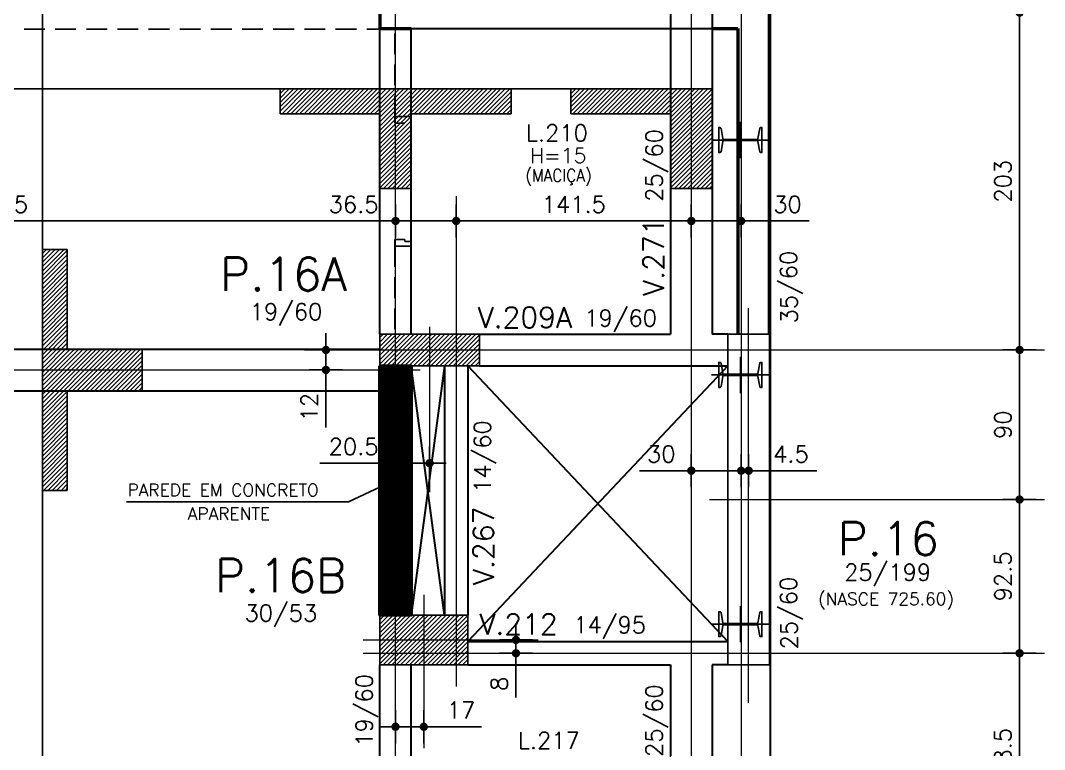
# Model space of a CAD drawing. Header units: inches. Extents: x 0 to 5940, y 0 to 4205.
# Drawn here: x 2926 to 3542, y 2996 to 3435 of the extents above; entities that cross this region are included whole.
import ezdxf

# ---------------------------------------------------------------- set-up
doc = ezdxf.new("R2010")
doc.units = ezdxf.units.IN
doc.header["$LTSCALE"] = 50
doc.header["$MEASUREMENT"] = 0
doc.linetypes.add('HIDDEN', pattern=[0.375, 0.25, -0.125])
for name, color, linetype in [('ALVENARIA', 10, 'HIDDEN'), ('CORTE-FORMA', 1, 'Continuous'), ('COTA', 6, 'Continuous'), ('FO-HACHURA_PILAR-CONT', 252, 'Continuous'), ('FO-TEXTO-LAJES', 152, 'Continuous'), ('FO-TEXTO-VIGAS', 3, 'Continuous'), ('P-C', 1, 'Continuous'), ('P-N', 5, 'Continuous'), ('PAREDE', 191, 'Continuous'), ('PERFIL-CORTINA', 253, 'Continuous'), ('PILAR METALICO', 210, 'Continuous'), ('TEXTO', 3, 'Continuous')]:
    doc.layers.add(name, color=color, linetype=linetype)
for name, color, linetype, lineweight in [('FO-Eixos', 150, 'Continuous', 5), ('FO-Textos dos pilares', 3, 'Continuous', 20), ('FO-Vigas', 2, 'Continuous', 30), ('SEM LAJE', 8, 'Continuous', 30)]:
    doc.layers.add(name, color=color, linetype=linetype, lineweight=lineweight)
doc.styles.add('ROMANS', font='romans.shx')
doc.dimstyles.new('COTA_50', dxfattribs={"dimscale": 5, "dimtxt": 2, "dimasz": 1, "dimexe": 2, "dimexo": 1.5, "dimgap": 1, "dimtad": 1, "dimzin": 12, "dimdsep": 46, "dimtxsty": 'ROMANS', "dimblk1": 'COTA', "dimblk2": 'COTA', "dimsah": 1, "dimcen": -4, "dimdle": 1.5, "dimclrd": 6, "dimclre": 6, "dimclrt": 3, "dimadec": 0, "dimazin": 0, "dimtfac": 1, "dimtofl": 0, "dimtmove": 0, "dimatfit": 3, "dimldrblk": 'COTA', "dimfxl": 1, "dimtolj": 1, "dimtzin": 12, "dimarcsym": 0})
pattern_1 = [(45, (-4662.459, 9121.8574), (-1.3258252, 1.3258252), [])]

# ---------------------------------------------------------------- blocks, each defined once
blk = doc.blocks.new('COTA')
at = {"layer": 'COTA'}
for p, q in [((0, -2), (0, 2)), ((2, 0), (-2, 0))]:
    blk.add_line(p, q, dxfattribs=at)
at = {"layer": 'COTA', "const_width": 0.5}
blk.add_lwpolyline([(-0.25, 0, 1), (0.25, 0, 1)], format="xyb", close=True, dxfattribs=at)
blk = doc.blocks.new('*D42')
at = {"layer": 'COTA', "color": 6, "lineweight": -2, "transparency": 16777216}
for p, q in [((3329.77, 3165.29), (3329.77, 3174.06)), ((3359.77, 3165.29), (3359.77, 3174.06)), ((3329.77, 3164.06), (3298.58, 3164.06)), ((3354.77, 3164.06), (3334.77, 3164.06))]:
    blk.add_line(p, q, dxfattribs=at)
at = {"layer": 'Defpoints', "color": 0, "transparency": 16777216}
for p in [(3329.77, 3164.06), (3329.77, 3157.79), (3359.77, 3157.79)]:
    blk.add_point(p, dxfattribs=at)
at = {"layer": 'COTA', "color": 6, "lineweight": -2, "transparency": 16777216, "xscale": 5, "yscale": 5, "zscale": 5, "rotation": 180}
blk.add_blockref('COTA', (3329.77, 3164.06), dxfattribs=at)
at = {"layer": 'COTA', "color": 6, "lineweight": -2, "transparency": 16777216, "xscale": 5, "yscale": 5, "zscale": 5}
blk.add_blockref('COTA', (3359.77, 3164.06), dxfattribs=at)
at = {"layer": 'COTA', "color": 3, "transparency": 16777216, "insert": (3311.68, 3174.06), "char_height": 10, "attachment_point": 5, "style": 'ROMANS'}
blk.add_mtext('\\A1;30', dxfattribs=at)
blk = doc.blocks.new('*D43')
at = {"layer": 'COTA', "color": 6, "lineweight": -2, "transparency": 16777216}
for p, q in [((3354.77, 3164.06), (3349.77, 3164.06)), ((3359.77, 3163.34), (3359.77, 3154.06)), ((3364.27, 3163.34), (3364.27, 3154.06)), ((3369.27, 3164.06), (3405.22, 3164.06))]:
    blk.add_line(p, q, dxfattribs=at)
at = {"layer": 'Defpoints', "color": 0, "transparency": 16777216}
for p in [(3359.77, 3170.84), (3364.27, 3170.84), (3364.27, 3164.06)]:
    blk.add_point(p, dxfattribs=at)
at = {"layer": 'COTA', "color": 6, "lineweight": -2, "transparency": 16777216, "xscale": 5, "yscale": 5, "zscale": 5}
blk.add_blockref('COTA', (3359.77, 3164.06), dxfattribs=at)
at = {"layer": 'COTA', "color": 6, "lineweight": -2, "transparency": 16777216, "xscale": 5, "yscale": 5, "zscale": 5, "rotation": 180}
blk.add_blockref('COTA', (3364.27, 3164.06), dxfattribs=at)
at = {"layer": 'COTA', "color": 3, "transparency": 16777216, "insert": (3389.75, 3174.06), "char_height": 10, "attachment_point": 5, "style": 'ROMANS'}
blk.add_mtext('\\A1;4.5', dxfattribs=at)
blk = doc.blocks.new('*D87')
at = {"layer": 'COTA', "color": 6, "lineweight": -2, "transparency": 16777216}
for p, q in [((2662.55, 3311.34), (2662.55, 3324.31)), ((3151.8, 3311.34), (3151.8, 3324.31)), ((2667.55, 3314.31), (3146.8, 3314.31))]:
    blk.add_line(p, q, dxfattribs=at)
at = {"layer": 'Defpoints', "color": 0, "transparency": 16777216}
for p in [(3151.8, 3314.31), (2662.55, 3303.84), (3151.8, 3303.84)]:
    blk.add_point(p, dxfattribs=at)
at = {"layer": 'COTA', "color": 6, "lineweight": -2, "transparency": 16777216, "xscale": 5, "yscale": 5, "zscale": 5, "rotation": 180}
blk.add_blockref('COTA', (2662.55, 3314.31), dxfattribs=at)
at = {"layer": 'COTA', "color": 6, "lineweight": -2, "transparency": 16777216, "xscale": 5, "yscale": 5, "zscale": 5}
blk.add_blockref('COTA', (3151.8, 3314.31), dxfattribs=at)
at = {"layer": 'COTA', "color": 3, "transparency": 16777216, "insert": (2907.18, 3324.31), "char_height": 10, "attachment_point": 5, "style": 'ROMANS'}
blk.add_mtext('\\A1;489.25', dxfattribs=at)
blk = doc.blocks.new('*D88')
at = {"layer": 'COTA', "color": 6, "lineweight": -2, "transparency": 16777216}
for p, q in [((3151.8, 3314.31), (3106.33, 3314.31)), ((3183.3, 3314.31), (3156.8, 3314.31)), ((3151.8, 3308.08), (3151.8, 3304.31)), ((3188.3, 3308.08), (3188.3, 3304.31))]:
    blk.add_line(p, q, dxfattribs=at)
at = {"layer": 'Defpoints', "color": 0, "transparency": 16777216}
for p in [(3151.8, 3315.58), (3188.3, 3315.58), (3151.8, 3314.31)]:
    blk.add_point(p, dxfattribs=at)
at = {"layer": 'COTA', "color": 6, "lineweight": -2, "transparency": 16777216, "xscale": 5, "yscale": 5, "zscale": 5, "rotation": 180}
blk.add_blockref('COTA', (3151.8, 3314.31), dxfattribs=at)
at = {"layer": 'COTA', "color": 6, "lineweight": -2, "transparency": 16777216, "xscale": 5, "yscale": 5, "zscale": 5}
blk.add_blockref('COTA', (3188.3, 3314.31), dxfattribs=at)
at = {"layer": 'COTA', "color": 3, "transparency": 16777216, "insert": (3126.57, 3324.31), "char_height": 10, "attachment_point": 5, "style": 'ROMANS'}
blk.add_mtext('\\A1;36.5', dxfattribs=at)
blk = doc.blocks.new('*D89')
at = {"layer": 'COTA', "color": 6, "lineweight": -2, "transparency": 16777216}
for p, q in [((3188.3, 3311.95), (3188.3, 3324.31)), ((3329.77, 3311.95), (3329.77, 3324.31)), ((3193.3, 3314.31), (3324.77, 3314.31))]:
    blk.add_line(p, q, dxfattribs=at)
at = {"layer": 'Defpoints', "color": 0, "transparency": 16777216}
for p in [(3329.77, 3314.31), (3188.3, 3304.45), (3329.77, 3304.45)]:
    blk.add_point(p, dxfattribs=at)
at = {"layer": 'COTA', "color": 6, "lineweight": -2, "transparency": 16777216, "xscale": 5, "yscale": 5, "zscale": 5, "rotation": 180}
blk.add_blockref('COTA', (3188.3, 3314.31), dxfattribs=at)
at = {"layer": 'COTA', "color": 6, "lineweight": -2, "transparency": 16777216, "xscale": 5, "yscale": 5, "zscale": 5}
blk.add_blockref('COTA', (3329.77, 3314.31), dxfattribs=at)
at = {"layer": 'COTA', "color": 3, "transparency": 16777216, "insert": (3259.04, 3324.31), "char_height": 10, "attachment_point": 5, "style": 'ROMANS'}
blk.add_mtext('\\A1;141.5', dxfattribs=at)
blk = doc.blocks.new('*D90')
at = {"layer": 'COTA', "color": 6, "lineweight": -2, "transparency": 16777216}
for p, q in [((3329.77, 3306.22), (3329.77, 3324.31)), ((3359.77, 3306.22), (3359.77, 3324.31)), ((3334.77, 3314.31), (3354.77, 3314.31)), ((3359.77, 3314.31), (3400.76, 3314.31))]:
    blk.add_line(p, q, dxfattribs=at)
at = {"layer": 'Defpoints', "color": 0, "transparency": 16777216}
for p in [(3359.77, 3314.31), (3329.77, 3298.72), (3359.77, 3298.72)]:
    blk.add_point(p, dxfattribs=at)
at = {"layer": 'COTA', "color": 6, "lineweight": -2, "transparency": 16777216, "xscale": 5, "yscale": 5, "zscale": 5, "rotation": 180}
blk.add_blockref('COTA', (3329.77, 3314.31), dxfattribs=at)
at = {"layer": 'COTA', "color": 6, "lineweight": -2, "transparency": 16777216, "xscale": 5, "yscale": 5, "zscale": 5}
blk.add_blockref('COTA', (3359.77, 3314.31), dxfattribs=at)
at = {"layer": 'COTA', "color": 3, "transparency": 16777216, "insert": (3387.66, 3324.31), "char_height": 10, "attachment_point": 5, "style": 'ROMANS'}
blk.add_mtext('\\A1;30', dxfattribs=at)
blk = doc.blocks.new('*D241')
at = {"layer": 'COTA', "color": 6, "lineweight": -2, "transparency": 16777216}
for p, q in [((3224.27, 3067.21), (3224.27, 3072.21)), ((3228.84, 3062.21), (3234.27, 3062.21)), ((3228.84, 3054.21), (3234.27, 3054.21)), ((3224.27, 3049.21), (3224.27, 3027.54))]:
    blk.add_line(p, q, dxfattribs=at)
at = {"layer": 'Defpoints', "color": 0, "transparency": 16777216}
for p in [(3221.34, 3062.21), (3221.34, 3054.21), (3224.27, 3054.21)]:
    blk.add_point(p, dxfattribs=at)
at = {"layer": 'COTA', "color": 6, "lineweight": -2, "transparency": 16777216, "xscale": 5, "yscale": 5, "zscale": 5}
for p, rotation in [((3224.27, 3062.21), 270), ((3224.27, 3054.21), 90)]:
    blk.add_blockref('COTA', p, dxfattribs=dict(at, rotation=rotation))
at = {"layer": 'COTA', "color": 3, "transparency": 16777216, "insert": (3214.27, 3035.87), "char_height": 10, "attachment_point": 5, "rotation": 90, "style": 'ROMANS'}
blk.add_mtext('\\A1;8', dxfattribs=at)
blk = doc.blocks.new('*D242')
at = {"layer": 'COTA', "color": 6, "lineweight": -2, "transparency": 16777216}
for p, q in [((3109.92, 3241.71), (3109.92, 3246.71)), ((3116.8, 3236.71), (3119.92, 3236.71)), ((3116.8, 3224.71), (3119.92, 3224.71)), ((3109.92, 3219.71), (3109.92, 3189.95))]:
    blk.add_line(p, q, dxfattribs=at)
at = {"layer": 'Defpoints', "color": 0, "transparency": 16777216}
for p in [(3109.3, 3236.71), (3109.3, 3224.71), (3109.92, 3224.71)]:
    blk.add_point(p, dxfattribs=at)
at = {"layer": 'COTA', "color": 6, "lineweight": -2, "transparency": 16777216, "xscale": 5, "yscale": 5, "zscale": 5}
for p, rotation in [((3109.92, 3236.71), 270), ((3109.92, 3224.71), 90)]:
    blk.add_blockref('COTA', p, dxfattribs=dict(at, rotation=rotation))
at = {"layer": 'COTA', "color": 3, "transparency": 16777216, "insert": (3099.92, 3202.33), "char_height": 10, "attachment_point": 5, "rotation": 90, "style": 'ROMANS'}
blk.add_mtext('\\A1;12', dxfattribs=at)
blk = doc.blocks.new('*D243')
at = {"layer": 'COTA', "color": 6, "lineweight": -2, "transparency": 16777216}
for p, q in [((3519.32, 3054.21), (3537.29, 3054.21)), ((3527.29, 2930.71), (3527.29, 3049.21)), ((3519.32, 2925.71), (3537.29, 2925.71))]:
    blk.add_line(p, q, dxfattribs=at)
at = {"layer": 'Defpoints', "color": 0, "transparency": 16777216}
for p in [(3511.82, 3054.21), (3527.29, 3054.21), (3511.82, 2925.71)]:
    blk.add_point(p, dxfattribs=at)
at = {"layer": 'COTA', "color": 6, "lineweight": -2, "transparency": 16777216, "xscale": 5, "yscale": 5, "zscale": 5}
for p, rotation in [((3527.29, 3054.21), 90), ((3527.29, 2925.71), 270)]:
    blk.add_blockref('COTA', p, dxfattribs=dict(at, rotation=rotation))
at = {"layer": 'COTA', "color": 3, "transparency": 16777216, "insert": (3517.29, 2989.96), "char_height": 10, "attachment_point": 5, "rotation": 90, "style": 'ROMANS'}
blk.add_mtext('\\A1;128.5', dxfattribs=at)
blk = doc.blocks.new('*D244')
at = {"layer": 'COTA', "color": 6, "lineweight": -2, "transparency": 16777216}
for p, q in [((3518.35, 3439.71), (3537.29, 3439.71)), ((3527.29, 3241.71), (3527.29, 3434.71)), ((3518.35, 3236.71), (3537.29, 3236.71))]:
    blk.add_line(p, q, dxfattribs=at)
at = {"layer": 'Defpoints', "color": 0, "transparency": 16777216}
for p in [(3510.85, 3439.71), (3527.29, 3439.71), (3510.85, 3236.71)]:
    blk.add_point(p, dxfattribs=at)
at = {"layer": 'COTA', "color": 6, "lineweight": -2, "transparency": 16777216, "xscale": 5, "yscale": 5, "zscale": 5}
for p, rotation in [((3527.29, 3439.71), 90), ((3527.29, 3236.71), 270)]:
    blk.add_blockref('COTA', p, dxfattribs=dict(at, rotation=rotation))
at = {"layer": 'COTA', "color": 3, "transparency": 16777216, "insert": (3517.29, 3338.21), "char_height": 10, "attachment_point": 5, "rotation": 90, "style": 'ROMANS'}
blk.add_mtext('\\A1;203', dxfattribs=at)
blk = doc.blocks.new('*D245')
at = {"layer": 'COTA', "color": 6, "lineweight": -2, "transparency": 16777216}
for p, q in [((3516.42, 3559.21), (3537.29, 3559.21)), ((3527.29, 3444.71), (3527.29, 3554.21)), ((3516.42, 3439.71), (3537.29, 3439.71))]:
    blk.add_line(p, q, dxfattribs=at)
at = {"layer": 'Defpoints', "color": 0, "transparency": 16777216}
for p in [(3508.92, 3559.21), (3527.29, 3559.21), (3508.92, 3439.71)]:
    blk.add_point(p, dxfattribs=at)
at = {"layer": 'COTA', "color": 6, "lineweight": -2, "transparency": 16777216, "xscale": 5, "yscale": 5, "zscale": 5}
for p, rotation in [((3527.29, 3559.21), 90), ((3527.29, 3439.71), 270)]:
    blk.add_blockref('COTA', p, dxfattribs=dict(at, rotation=rotation))
at = {"layer": 'COTA', "color": 3, "transparency": 16777216, "insert": (3517.29, 3499.46), "char_height": 10, "attachment_point": 5, "rotation": 90, "style": 'ROMANS'}
blk.add_mtext('\\A1;119.5', dxfattribs=at)
blk = doc.blocks.new('*D262')
at = {"layer": 'COTA', "color": 6, "lineweight": -2, "transparency": 16777216}
for p, q in [((3151.8, 3169.22), (3151.8, 3178.58)), ((3172.3, 3169.22), (3172.3, 3178.58)), ((3151.8, 3168.58), (3106.33, 3168.58)), ((3167.3, 3168.58), (3156.8, 3168.58))]:
    blk.add_line(p, q, dxfattribs=at)
at = {"layer": 'Defpoints', "color": 0, "transparency": 16777216}
for p in [(3151.8, 3168.58), (3151.8, 3161.72), (3172.3, 3161.72)]:
    blk.add_point(p, dxfattribs=at)
at = {"layer": 'COTA', "color": 6, "lineweight": -2, "transparency": 16777216, "xscale": 5, "yscale": 5, "zscale": 5, "rotation": 180}
blk.add_blockref('COTA', (3151.8, 3168.58), dxfattribs=at)
at = {"layer": 'COTA', "color": 6, "lineweight": -2, "transparency": 16777216, "xscale": 5, "yscale": 5, "zscale": 5}
blk.add_blockref('COTA', (3172.3, 3168.58), dxfattribs=at)
at = {"layer": 'COTA', "color": 3, "transparency": 16777216, "insert": (3126.57, 3178.58), "char_height": 10, "attachment_point": 5, "style": 'ROMANS'}
blk.add_mtext('\\A1;20.5', dxfattribs=at)
blk = doc.blocks.new('*D263')
at = {"layer": 'COTA', "color": 6, "lineweight": -2, "transparency": 16777216}
for p, q in [((3519.95, 3236.71), (3537.29, 3236.71)), ((3527.29, 3231.71), (3527.29, 3151.71)), ((3519.95, 3146.71), (3537.29, 3146.71))]:
    blk.add_line(p, q, dxfattribs=at)
at = {"layer": 'Defpoints', "color": 0, "transparency": 16777216}
for p in [(3512.45, 3236.71), (3512.45, 3146.71), (3527.29, 3146.71)]:
    blk.add_point(p, dxfattribs=at)
at = {"layer": 'COTA', "color": 6, "lineweight": -2, "transparency": 16777216, "xscale": 5, "yscale": 5, "zscale": 5}
for p, rotation in [((3527.29, 3236.71), 90), ((3527.29, 3146.71), 270)]:
    blk.add_blockref('COTA', p, dxfattribs=dict(at, rotation=rotation))
at = {"layer": 'COTA', "color": 3, "transparency": 16777216, "insert": (3517.29, 3191.71), "char_height": 10, "attachment_point": 5, "rotation": 90, "style": 'ROMANS'}
blk.add_mtext('\\A1;90', dxfattribs=at)
blk = doc.blocks.new('*D264')
at = {"layer": 'COTA', "color": 6, "lineweight": -2, "transparency": 16777216}
for p, q in [((3519.51, 3146.71), (3537.29, 3146.71)), ((3527.29, 3141.71), (3527.29, 3059.21)), ((3519.51, 3054.21), (3537.29, 3054.21))]:
    blk.add_line(p, q, dxfattribs=at)
at = {"layer": 'Defpoints', "color": 0, "transparency": 16777216}
for p in [(3512.01, 3146.71), (3512.01, 3054.21), (3527.29, 3054.21)]:
    blk.add_point(p, dxfattribs=at)
at = {"layer": 'COTA', "color": 6, "lineweight": -2, "transparency": 16777216, "xscale": 5, "yscale": 5, "zscale": 5}
for p, rotation in [((3527.29, 3146.71), 90), ((3527.29, 3054.21), 270)]:
    blk.add_blockref('COTA', p, dxfattribs=dict(at, rotation=rotation))
at = {"layer": 'COTA', "color": 3, "transparency": 16777216, "insert": (3517.29, 3100.46), "char_height": 10, "attachment_point": 5, "rotation": 90, "style": 'ROMANS'}
blk.add_mtext('\\A1;92.5', dxfattribs=at)
blk = doc.blocks.new('*D265')
at = {"layer": 'COTA', "color": 6, "lineweight": -2, "transparency": 16777216}
for p, q in [((3151.8, 3010.18), (3151.8, 3019.98)), ((3168.8, 3010.18), (3168.8, 3019.98)), ((3146.8, 3009.98), (3141.8, 3009.98)), ((3173.8, 3009.98), (3203.57, 3009.98))]:
    blk.add_line(p, q, dxfattribs=at)
at = {"layer": 'Defpoints', "color": 0, "transparency": 16777216}
for p in [(3168.8, 3009.98), (3151.8, 3002.68), (3168.8, 3002.68)]:
    blk.add_point(p, dxfattribs=at)
at = {"layer": 'COTA', "color": 6, "lineweight": -2, "transparency": 16777216, "xscale": 5, "yscale": 5, "zscale": 5}
blk.add_blockref('COTA', (3151.8, 3009.98), dxfattribs=at)
at = {"layer": 'COTA', "color": 6, "lineweight": -2, "transparency": 16777216, "xscale": 5, "yscale": 5, "zscale": 5, "rotation": 180}
blk.add_blockref('COTA', (3168.8, 3009.98), dxfattribs=at)
at = {"layer": 'COTA', "color": 3, "transparency": 16777216, "insert": (3191.18, 3019.98), "char_height": 10, "attachment_point": 5, "style": 'ROMANS'}
blk.add_mtext('\\A1;17', dxfattribs=at)
blk = doc.blocks.new('A$7E7B159102C265')
at = {"layer": 'PERFIL-CORTINA'}
for p, q in [((2983.85, 2885.24), (2983.85, 2907.06)), ((2966.5, 2896.15), (3001.19, 2896.15)), ((2983.85, 2743.91), (2983.85, 2765.73)), ((2966.5, 2754.82), (3001.19, 2754.82)), ((2983.85, 2593.91), (2983.85, 2615.73)), ((2966.5, 2604.82), (3001.19, 2604.82))]:
    blk.add_line(p, q, dxfattribs=at)
for points in [[(2993.81, 2895.76), (2973.88, 2895.76, 0.348536), (2973.27, 2895.28), (2972.21, 2889.13, -0.348536), (2971.6, 2888.65), (2970.85, 2888.65), (2970.85, 2903.65), (2971.6, 2903.65, -0.348536), (2972.21, 2903.17), (2973.27, 2897.03, 0.348536), (2973.88, 2896.55), (2993.81, 2896.55, 0.348536), (2994.42, 2897.03), (2995.48, 2903.17, -0.348536), (2996.09, 2903.65), (2996.85, 2903.65), (2996.85, 2888.65), (2996.09, 2888.65, -0.348536), (2995.48, 2889.13), (2994.42, 2895.28, 0.34905), (2993.81, 2895.76)], [(2993.81, 2754.42), (2973.88, 2754.42, 0.348536), (2973.27, 2753.94), (2972.21, 2747.8, -0.348536), (2971.6, 2747.32), (2970.85, 2747.32), (2970.85, 2762.32), (2971.6, 2762.32, -0.348536), (2972.21, 2761.83), (2973.27, 2755.69, 0.348536), (2973.88, 2755.21), (2993.81, 2755.21, 0.348536), (2994.42, 2755.69), (2995.48, 2761.83, -0.348536), (2996.09, 2762.32), (2996.85, 2762.32), (2996.85, 2747.32), (2996.09, 2747.32, -0.348536), (2995.48, 2747.8), (2994.42, 2753.94, 0.34905), (2993.81, 2754.42)], [(2993.81, 2604.42), (2973.88, 2604.42, 0.348536), (2973.27, 2603.94), (2972.21, 2597.8, -0.348536), (2971.6, 2597.32), (2970.85, 2597.32), (2970.85, 2612.32), (2971.6, 2612.32, -0.348536), (2972.21, 2611.83), (2973.27, 2605.69, 0.348536), (2973.88, 2605.21), (2993.81, 2605.21, 0.348536), (2994.42, 2605.69), (2995.48, 2611.83, -0.348536), (2996.09, 2612.32), (2996.85, 2612.32), (2996.85, 2597.32), (2996.09, 2597.32, -0.348536), (2995.48, 2597.8), (2994.42, 2603.94, 0.34905), (2993.81, 2604.42)]]:
    blk.add_lwpolyline(points, format="xyb", dxfattribs=at)

msp = doc.modelspace()

# ---------------------------------------------------------------- hatches: boundary and pattern name
at = {"layer": 'CORTE-FORMA'}
h = msp.add_hatch(dxfattribs=at)
h.set_pattern_fill('ANSI31', color=70, scale=15)
h.set_pattern_definition(pattern_1)
h.paths.add_polyline_path([(3142.304, 3378.876), (3142.304, 3333.876), (3161.304, 3333.876), (3161.304, 3378.876), (3221.304, 3378.876), (3221.304, 3393.876), (3082.304, 3393.876), (3082.304, 3378.876)])
h = msp.add_hatch(dxfattribs=at)
h.set_pattern_fill('ANSI31', color=70, scale=15)
h.set_pattern_definition(pattern_1)
h.paths.add_polyline_path([(3257.271, 3378.876), (3317.271, 3378.876), (3317.271, 3333.876), (3342.271, 3333.876), (3342.271, 3393.876), (3257.271, 3393.876)])
h = msp.add_hatch(dxfattribs=at)
h.set_pattern_fill('ANSI31', color=70, scale=15)
h.set_pattern_definition([(45, (-4650.9706, 9121.8574), (-1.3258252, 1.3258252), [])])
h.paths.add_polyline_path([(2999.309, 3212.207), (2954.309, 3212.207), (2954.309, 3152.207), (2939.309, 3152.207), (2939.309, 3297.207), (2954.309, 3297.207), (2954.309, 3237.207), (2999.309, 3237.207)])
at = {"layer": 'FO-HACHURA_PILAR-CONT'}
h = msp.add_hatch(dxfattribs=at)
h.set_pattern_fill('ANSI31', color=256, scale=15)
h.set_pattern_definition(pattern_1)
h.paths.add_polyline_path([(3142.304, 3246.207), (3142.304, 3227.207), (3202.304, 3227.207), (3202.304, 3246.207)])
h = msp.add_hatch(dxfattribs=at)
h.set_pattern_fill('ANSI31', color=256, scale=15)
h.set_pattern_definition(pattern_1)
h.paths.add_polyline_path([(3142.304, 3047.207), (3142.304, 3077.207), (3195.304, 3077.207), (3195.304, 3047.207)])
at = {"layer": 'PAREDE', "linetype": 'Continuous', "lineweight": 50}
h = msp.add_hatch(dxfattribs=at)
h.set_pattern_fill('ANSI31', color=256, scale=15)
h.paths.add_polyline_path([(3142.304, 3227.207), (3142.304, 3077.207), (3161.304, 3077.207), (3161.304, 3227.207)])

# ---------------------------------------------------------------- linework, layer by layer
at = {"layer": 'ALVENARIA'}
for p, q in [((3151.304, 3377.207), (3151.304, 3430.207)), ((3161.304, 3377.207), (3151.304, 3377.207)), ((3161.304, 3377.207), (3151.304, 3377.207)), ((3151.304, 3377.207), (3151.304, 3373.207)), ((3161.304, 3374.407), (3161.304, 3377.207)), ((3151.304, 3373.207), (3157.304, 3373.207)), ((3157.304, 3303.207), (3151.304, 3303.207)), ((3151.304, 3303.207), (3151.304, 3299.207)), ((3157.304, 3302.007), (3157.304, 3303.207)), ((3161.304, 3299.207), (3151.304, 3299.207)), ((3151.304, 3299.207), (3151.304, 3246.207)), ((3151.304, 3299.207), (3161.304, 3299.207)), ((3161.304, 3302.007), (3157.304, 3302.007)), ((3161.304, 3299.207), (3161.304, 3302.007)), ((3161.304, 3250.207), (3161.304, 3299.207)), ((3161.304, 3250.207), (3161.304, 3299.207))]:
    msp.add_line(p, q, dxfattribs=at)
at = {"layer": 'ALVENARIA', "flags": 128}
msp.add_lwpolyline([(2740.77, 3429.672), (3141.77, 3429.672)], dxfattribs=at)
at = {"layer": 'CORTE-FORMA', "color": 8}
for p, q in [((2939.309, 3648.018), (2939.309, 3297.207)), ((2722.804, 3393.876), (3082.304, 3393.876)), ((3221.304, 3393.876), (3257.271, 3393.876)), ((2939.309, 3152.207), (2939.309, 2794.707))]:
    msp.add_line(p, q, dxfattribs=at)
at = {"layer": 'CORTE-FORMA', "color": 70}
for p, q in [((3082.304, 3378.876), (3082.304, 3393.876)), ((3221.304, 3378.876), (3221.304, 3393.876)), ((3257.271, 3393.876), (3257.271, 3378.876)), ((2939.309, 3297.207), (2954.309, 3297.207)), ((2939.309, 3152.207), (2954.309, 3152.207))]:
    msp.add_line(p, q, dxfattribs=at)
at = {"layer": 'CORTE-FORMA'}
for p, q in [((3082.304, 3393.876), (3221.304, 3393.876)), ((3257.271, 3393.876), (3342.271, 3393.876)), ((3342.271, 3333.876), (3342.271, 3393.876)), ((3082.304, 3378.876), (3142.304, 3378.876)), ((3142.304, 3378.876), (3142.304, 3333.876)), ((3161.304, 3378.876), (3221.304, 3378.876)), ((3161.304, 3378.876), (3161.304, 3333.876)), ((3257.271, 3378.876), (3317.271, 3378.876)), ((3317.271, 3333.876), (3317.271, 3378.876)), ((3142.304, 3333.876), (3161.304, 3333.876)), ((3317.271, 3333.876), (3342.271, 3333.876)), ((2939.309, 3152.207), (2939.309, 3297.207)), ((2954.309, 3237.207), (2954.309, 3297.207)), ((2954.309, 3237.207), (2999.309, 3237.207)), ((2999.309, 3212.207), (2999.309, 3237.207)), ((2954.309, 3152.207), (2954.309, 3212.207)), ((2999.309, 3212.207), (2954.309, 3212.207))]:
    msp.add_line(p, q, dxfattribs=at)
at = {"layer": 'FO-Eixos'}
for p, q in [((3151.804, 1775.952), (3151.804, 3902.756)), ((3359.771, 3902.756), (3359.771, 978.737)), ((3329.771, 3594.404), (3329.771, 2898.715)), ((3188.304, 3329.312), (3188.304, 3034.269)), ((3364.271, 3024.357), (3364.271, 3261.857)), ((3172.304, 3250.62), (3172.304, 3151.145)), ((3097.011, 3236.707), (3542.289, 3236.707)), ((219.571, 3224.707), (3166.676, 3224.707)), ((3340.695, 3146.707), (3542.289, 3146.707)), ((3168.804, 3089.316), (3168.804, 2997.006)), ((3132.308, 3062.207), (3237.667, 3062.207)), ((3132.308, 3054.207), (3542.289, 3054.207))]:
    msp.add_line(p, q, dxfattribs=at)
at = {"layer": 'FO-Vigas'}
for p, q in [((3377.271, 3773.107), (3377.271, 1049.276)), ((3342.271, 3737.709), (3342.271, 3246.207)), ((3142.304, 3246.207), (3142.304, 3710.447)), ((3317.271, 3549.707), (3317.271, 3246.207)), ((3161.304, 3246.207), (3161.304, 3430.207)), ((3202.304, 3246.207), (3317.271, 3246.207)), ((3351.771, 3246.207), (3342.271, 3246.207)), ((2687.304, 3237.207), (3142.304, 3237.207)), ((3161.304, 3077.207), (3161.304, 3227.207)), ((3181.304, 3227.207), (3181.304, 3077.207)), ((3195.304, 3227.207), (3195.304, 3077.207)), ((3202.304, 3227.207), (3351.771, 3227.207)), ((2692.304, 3212.207), (3142.304, 3212.207)), ((3142.304, 3077.207), (3142.304, 3212.207)), ((3195.304, 3061.207), (3351.771, 3061.207)), ((3142.304, 2915.707), (3142.304, 3047.207)), ((3161.304, 2935.207), (3161.304, 3047.207)), ((3195.304, 3047.207), (3317.271, 3047.207)), ((3317.271, 3047.207), (3317.271, 2935.207)), ((3342.271, 3047.207), (3342.271, 1049.276)), ((3351.771, 3047.207), (3342.271, 3047.207))]:
    msp.add_line(p, q, dxfattribs=at)
at = {"layer": 'FO-Vigas', "flags": 128}
msp.add_lwpolyline([(3161.304, 3430.207), (3342.271, 3430.207)], dxfattribs=at)
at = {"layer": 'P-C'}
for p, q in [((3142.304, 3246.207), (3202.304, 3246.207)), ((3142.304, 3246.207), (3142.304, 3227.207)), ((3202.304, 3246.207), (3202.304, 3227.207)), ((3142.304, 3227.207), (3202.304, 3227.207)), ((3142.304, 3047.207), (3142.304, 3077.207)), ((3142.304, 3077.207), (3195.304, 3077.207)), ((3195.304, 3077.207), (3195.304, 3047.207)), ((3142.304, 3047.207), (3195.304, 3047.207))]:
    msp.add_line(p, q, dxfattribs=at)
at = {"layer": 'P-N'}
for p, q in [((3351.771, 3246.207), (3376.771, 3246.207)), ((3351.771, 3047.207), (3351.771, 3246.207)), ((3376.771, 3047.207), (3376.771, 3246.207)), ((3376.771, 3246.207), (3377.271, 3246.207)), ((3351.771, 3047.207), (3376.771, 3047.207))]:
    msp.add_line(p, q, dxfattribs=at)
at = {"layer": 'PAREDE', "color": 50, "linetype": 'Continuous', "lineweight": 50}
msp.add_line((3142.304, 3449.207), (3142.304, 3430.207), dxfattribs=at)
at = {"layer": 'PAREDE', "color": 50, "linetype": 'Continuous', "lineweight": 50, "flags": 128}
for points in [[(3376.771, 3246.207), (3376.771, 3449.207), (3342.271, 3449.207)], [(3142.304, 3430.207), (3161.304, 3430.207)], [(3342.271, 3430.207), (3357.804, 3430.207)], [(3357.804, 3430.207), (3357.804, 3246.207)]]:
    msp.add_lwpolyline(points, dxfattribs=at)
at = {"layer": 'PAREDE', "linetype": 'Continuous', "lineweight": 50}
msp.add_lwpolyline([(3142.304, 3227.207), (3161.304, 3227.207), (3161.304, 3077.207), (3142.304, 3077.207)], close=True, dxfattribs=at)
at = {"layer": 'SEM LAJE'}
for p, q in [((3181.304, 3227.207), (3161.304, 3077.207)), ((3181.304, 3077.207), (3161.304, 3227.207)), ((3195.304, 3227.207), (3351.771, 3061.207)), ((3351.771, 3227.207), (3195.304, 3061.207))]:
    msp.add_line(p, q, dxfattribs=at)
at = {"layer": 'TEXTO', "color": 8}
for p, q in [((3152.232, 3158.687), (3123.426, 3145.25)), ((3123.426, 3145.25), (2989.929, 3145.25))]:
    msp.add_line(p, q, dxfattribs=at)
msp.add_solid([(3143.874, 3152.949), (3142.465, 3155.97), (3152.232, 3158.687)], dxfattribs=at)

# ---------------------------------------------------------------- block references
at = {"layer": 'PILAR METALICO'}
msp.add_blockref('A$7E7B159102C265', (375.425, 466.889), dxfattribs=at)

# ---------------------------------------------------------------- texts
at = {"layer": 'FO-TEXTO-LAJES', "style": 'ROMANS'}
for s, p in [('L.210', (3230.223, 3362.276)), ('L.217', (3225.392, 2996.777))]:
    msp.add_text(s, height=10, dxfattribs=at).set_placement(p)
at = {"layer": 'FO-TEXTO-LAJES', "color": 3, "style": 'ROMANS'}
msp.add_text('H=15', height=9, dxfattribs=at).set_placement((3232.65, 3349.195))
at = {"layer": 'FO-TEXTO-LAJES', "color": 4, "style": 'ROMANS', "width": 0.9}
msp.add_text('(MACIÇA)', height=7.5, dxfattribs=at).set_placement((3229.905, 3337.977))
at = {"layer": 'FO-TEXTO-VIGAS', "style": 'ROMANS'}
for s, rotation, p in [('25/60', 90, (3312.412, 3325.866)), ('35/60', 90.736888, (3393.734, 3252.701)), ('14/60', 90, (3209.099, 3150.685)), ('25/60', 90.736888, (3393.734, 3056.587)), ('19/60', 90, (3137.94, 2997.986)), ('25/60', 90, (3312.412, 2991.828))]:
    msp.add_text(s, height=10, rotation=rotation, dxfattribs=at).set_placement(p)
at = {"layer": 'FO-TEXTO-VIGAS', "color": 1, "style": 'ROMANS'}
for s, p in [('V.271', (3313.233, 3269.258)), ('V.267', (3210.931, 3095.3))]:
    msp.add_text(s, height=12.5, rotation=90, dxfattribs=at).set_placement(p)
for s, p in [('V.209A', (3201.188, 3250.05)), ('V.212', (3202.22, 3065.499))]:
    msp.add_text(s, height=12.5, dxfattribs=at).set_placement(p)
at = {"layer": 'FO-TEXTO-VIGAS', "style": 'ROMANS'}
for s, height, p in [('19/60', 10, (3265.375, 3250.871)), ('PAREDE EM CONCRETO', 7.5, (2990.557, 3148.705)), ('APARENTE', 7.5, (3026.814, 3134.412)), ('14/95', 10, (3258.828, 3066.319))]:
    msp.add_text(s, height=height, dxfattribs=at).set_placement(p)
at = {"layer": 'FO-Textos dos pilares', "color": 1, "style": 'ROMANS'}
for s, p in [('P.16A', (3046.333, 3272.323)), ('P.16', (3417.883, 3113.15)), ('P.16B', (3043.24, 3090.976))]:
    msp.add_text(s, height=20, dxfattribs=at).set_placement(p)
at = {"layer": 'FO-Textos dos pilares', "color": 3, "style": 'ROMANS'}
for s, p in [('19/60', (3064.066, 3254.703)), ('25/199', (3421.774, 3097.923)), ('30/53', (3060.972, 3073.356))]:
    msp.add_text(s, height=10, dxfattribs=at).set_placement(p)
at = {"layer": 'FO-Textos dos pilares', "color": 4, "style": 'ROMANS'}
msp.add_text('(NASCE 725.60)', height=7.5, dxfattribs=at).set_placement((3406.113, 3083.137))

# ---------------------------------------------------------------- dimensions: what is measured, and where the dimension line sits
at = {"layer": 'COTA'}
for base, p1, p2, picture, middle in [((3527.289, 3559.207), (3508.922, 3439.707), (3508.922, 3559.207), '*D245', (3517.289, 3499.457)), ((3527.289, 3439.707), (3510.852, 3236.707), (3510.852, 3439.707), '*D244', (3517.289, 3338.207)), ((3109.92, 3224.707), (3109.305, 3236.707), (3109.305, 3224.707), '*D242', (3099.92, 3202.326)), ((3527.289, 3146.707), (3512.449, 3236.707), (3512.449, 3146.707), '*D263', (3517.289, 3191.707)), ((3527.289, 3054.207), (3512.006, 3146.707), (3512.006, 3054.207), '*D264', (3517.289, 3100.457)), ((3224.269, 3054.207), (3221.338, 3062.207), (3221.338, 3054.207), '*D241', (3214.269, 3035.874)), ((3527.289, 3054.207), (3511.817, 2925.707), (3511.817, 3054.207), '*D243', (3517.289, 2989.957))]:
    dim = msp.add_linear_dim(base=base, p1=p1, p2=p2, angle=90, dimstyle='COTA_50', dxfattribs=at)
    dim.commit()
    dim.dimension.update_dxf_attribs({"geometry": picture, "text_midpoint": middle})
for base, p1, p2, picture, middle in [((3151.804, 3314.312), (2662.554, 3303.835), (3151.804, 3303.835), '*D87', (2907.179, 3324.312)), ((3151.804, 3314.312), (3188.304, 3315.584), (3151.804, 3315.584), '*D88', (3126.566, 3324.312)), ((3151.804, 3168.579), (3172.304, 3161.717), (3151.804, 3161.717), '*D262', (3126.566, 3178.579)), ((3364.271, 3164.06), (3359.771, 3170.837), (3364.271, 3170.837), '*D43', (3389.747, 3174.06)), ((3168.804, 3009.984), (3151.804, 3002.684), (3168.804, 3002.684), '*D265', (3191.185, 3019.984))]:
    dim = msp.add_linear_dim(base=base, p1=p1, p2=p2, dimstyle='COTA_50', dxfattribs=at)
    dim.commit()
    dim.dimension.update_dxf_attribs({"geometry": picture, "text_midpoint": middle})
dim = msp.add_linear_dim(base=(3329.771, 3314.312), p1=(3188.304, 3304.455), p2=(3329.771, 3304.455), dimstyle='COTA_50', override={"dimdec": 1}, dxfattribs=at)
dim.commit()
dim.dimension.update_dxf_attribs({"geometry": '*D89', "text_midpoint": (3259.037, 3324.312)})
for base, p1, p2, picture, middle in [((3359.771, 3314.312), (3329.771, 3298.725), (3359.771, 3298.725), '*D90', (3387.66, 3314.312)), ((3329.771, 3164.06), (3359.771, 3157.788), (3329.771, 3157.788), '*D42', (3311.675, 3164.06))]:
    dim = msp.add_linear_dim(base=base, p1=p1, p2=p2, dimstyle='COTA_50', dxfattribs=at)
    dim.commit()
    dim.dimension.update_dxf_attribs({"geometry": picture, "text_midpoint": middle, "dimtype": 160})

doc.saveas('drawing.dxf')
